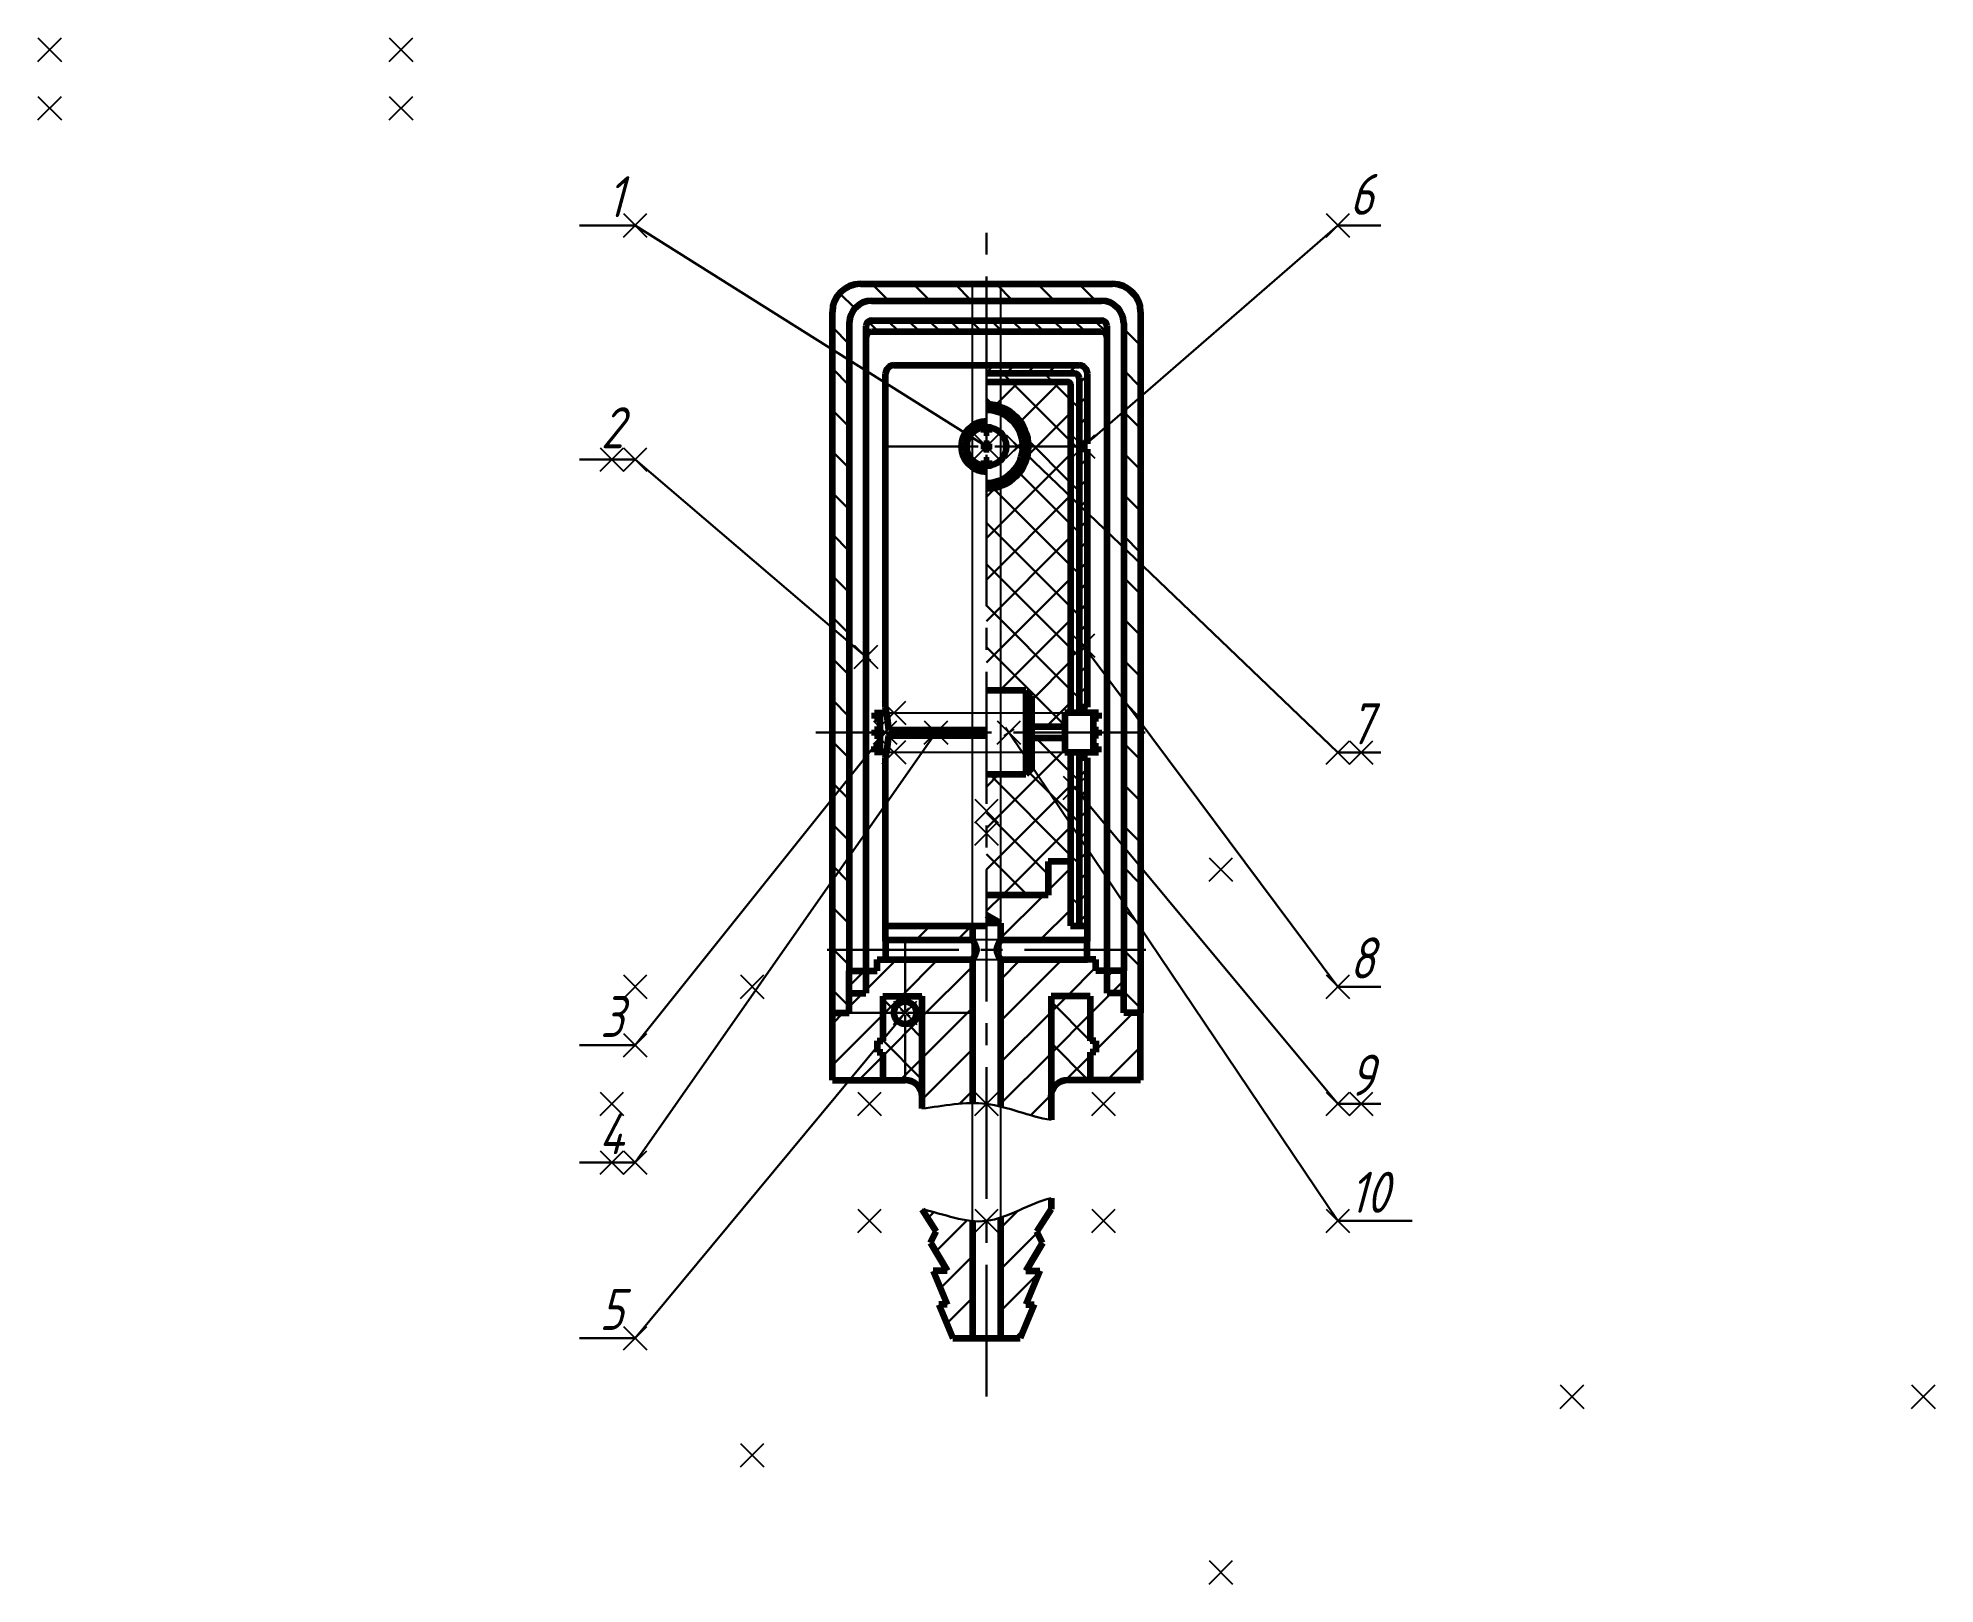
# Model space of a CAD drawing. Header units: inches. Extents: x -41 to 121, y -21 to 111.
import ezdxf
from ezdxf import colors
from ezdxf.entities.mleader import LeaderData, LeaderLine
from ezdxf.math import Vec2, Vec3

# ---------------------------------------------------------------- set-up
doc = ezdxf.new("R2010")
doc.units = ezdxf.units.IN
doc.header["$MEASUREMENT"] = 0
doc.header["$PDMODE"] = 3
doc.header["$PDSIZE"] = -2
doc.linetypes.add('CENTER2', pattern=[1.125, 0.75, -0.125, 0.125, -0.125])
doc.layers.add('Layer2', color=2, linetype='Continuous', plot=False)
doc.layers.add('Layer3', color=3, linetype='Continuous', plot=False)
doc.layers.add('Layer4', color=4, linetype='Continuous', lineweight=30)
doc.layers.add('Layer5', color=6, linetype='Continuous', lineweight=90)
doc.styles.add('style1', font='gost.shx', dxfattribs={"oblique": 15, "height": 3.5})

# ---------------------------------------------------------------- blocks, each defined once
blk = doc.blocks.new('*U19')
at = {"layer": 'Layer4', "color": 0, "linetype": 'CENTER2', "ltscale": 15, "transparency": 16777216}
for p, q in [((0, 0.19), (0, 5.96)), ((-5.96, 0), (-0.19, 0)), ((0.19, 0), (5.96, 0)), ((0, -5.96), (0, -0.19))]:
    blk.add_line(p, q, dxfattribs=at)
at = {"layer": 'Layer4', "color": 0, "linetype": 'Continuous', "ltscale": 15, "transparency": 16777216}
for p, q in [((-0.1, 0), (0.1, 0)), ((0, -0.1), (0, 0.1))]:
    blk.add_line(p, q, dxfattribs=at)
blk = doc.blocks.new('*U20')
at = {"layer": 'Layer4', "color": 0, "linetype": 'CENTER2', "ltscale": 15, "transparency": 16777216}
for p, q in [((0, 0.72), (0, 8.59)), ((-8.59, 0), (-0.72, 0)), ((0.72, 0), (8.59, 0)), ((0, -8.59), (0, -0.72))]:
    blk.add_line(p, q, dxfattribs=at)
at = {"layer": 'Layer4', "color": 0, "linetype": 'Continuous', "ltscale": 15, "transparency": 16777216}
for p, q in [((-0.36, 0), (0.36, 0)), ((0, -0.36), (0, 0.36))]:
    blk.add_line(p, q, dxfattribs=at)
blk = doc.blocks.new('*U21')
at = {"layer": 'Layer4', "color": 0, "linetype": 'CENTER2', "ltscale": 15, "transparency": 16777216}
blk.add_line((0, -50), (0, 50), dxfattribs=at)
blk = doc.blocks.new('*U22')
at = {"layer": 'Layer4', "color": 0, "linetype": 'CENTER2', "ltscale": 15, "transparency": 16777216}
blk.add_line((-14.57, 0), (14.57, 0), dxfattribs=at)
blk = doc.blocks.new('*U23')
at = {"layer": 'Layer4', "color": 0, "linetype": 'CENTER2', "ltscale": 15, "transparency": 16777216}
blk.add_line((-13.62, 0), (13.62, 0), dxfattribs=at)
blk = doc.blocks.new('108_121_120_119_117_116_113_75_45__33__26_1__22__18__Drawing1__201910110942\xa0— копия__201910111819\xa0— копия 11')
at = {"layer": 'Layer4'}
for p, q in [((-1.5, 0), (0.5, 0)), ((0, 0.5), (0, -0.5))]:
    blk.add_line(p, q, dxfattribs=at)

msp = doc.modelspace()

# ---------------------------------------------------------------- hatches: boundary and pattern name
at = {"layer": 'Layer4'}
h = msp.add_hatch(dxfattribs=at)
h.set_pattern_fill('ANSI31', color=256, scale=20, angle=90)
h.paths.add_polyline_path([(28.27, 86.65, -0.414214), (30.19, 88.56), (49.81, 88.56, -0.414214), (51.73, 86.65), (51.73, 31.36), (51.73, 29.44), (51.73, 27.77), (53.16, 27.77), (53.16, 87.61, 0.414214), (50.77, 90), (29.23, 90, 0.414214), (26.84, 87.61), (26.84, 27.77), (28.27, 27.77), (28.27, 29.44), (28.27, 31.36)])
h = msp.add_hatch(dxfattribs=at)
h.set_pattern_fill('ANSI31', color=256, scale=10, angle=90)
h.paths.add_polyline_path([(49.81, 85.93, -0.414214), (50.29, 85.45), (50.29, 86.41, 0.414214), (49.81, 86.89), (30.19, 86.89, 0.414214), (29.71, 86.41), (29.71, 85.45, -0.414214), (30.19, 85.93)])
h = msp.add_hatch(dxfattribs=at)
h.set_pattern_fill('ANSI31', color=256, scale=10)
h.paths.add_polyline_path([(48.62, 82.34, 0.414214), (47.9, 83.06), (40, 83.06), (40, 82.34), (47.54, 82.34, -0.414214), (47.9, 81.98), (47.9, 76.36), (48.62, 76.36)])
h.paths.add_polyline_path([(48.62, 75.88), (47.9, 75.88), (47.9, 53.86), (48.62, 53.86)])
h.paths.add_polyline_path([(48.62, 49.55), (47.9, 49.55), (47.9, 35.19), (48.62, 35.19)])
h = msp.add_hatch(dxfattribs=at)
h.set_pattern_fill('ANSI31', color=256, scale=20, angle=90)
h.paths.add_polyline_path([(47.9, 81.98, 0.414214), (47.54, 82.34), (40, 82.34), (40, 81.62), (47, 81.62, -0.414214), (47.18, 81.44), (47.18, 53.38), (47.9, 53.38)])
h.paths.add_polyline_path([(47.9, 50.03), (47.18, 50.03), (47.18, 35.19), (47.9, 35.19)])
h = msp.add_hatch(dxfattribs=at)
h.set_pattern_fill('ANSI37', color=256, scale=20)
h.paths.add_polyline_path([(47.18, 81.44, 0.414214), (47, 81.62), (40, 81.62), (40, 79.71, -1), (40, 72.53), (40, 55.29), (43.35, 55.29), (43.83, 54.81), (43.83, 52.18), (46.7, 52.18), (46.7, 53.38), (47.18, 53.38)])
h.paths.add_polyline_path([(47.18, 50.03), (46.7, 50.03), (46.7, 51.22), (43.83, 51.22), (43.83, 48.59), (43.35, 48.11), (40, 48.11), (40, 37.82), (45.27, 37.82), (45.27, 40.69), (47.18, 40.69)])
h = msp.add_hatch(dxfattribs=at)
h.set_pattern_fill('ANSI31', color=256, scale=20)
h.paths.add_polyline_path([(47.18, 40.69), (45.27, 40.69), (45.27, 37.82), (40, 37.82), (40, 36.12), (41.2, 35.43), (41.2, 33.99), (48.62, 33.99), (48.62, 35.19), (47.18, 35.19)])
h.paths.add_polyline_path([(38.8, 35.19), (31.38, 35.19), (31.38, 33.99), (38.8, 33.99)])
edge = h.paths.add_edge_path()
edge.add_line((38.8, 32.31), (31.38, 32.31))
edge.add_line((31.38, 32.31), (30.66, 32.31))
edge.add_line((30.66, 32.31), (30.66, 31.36))
edge.add_line((30.66, 31.36), (29.71, 31.36))
edge.add_line((29.71, 31.36), (29.71, 29.44))
edge.add_line((29.71, 29.44), (28.27, 29.44))
edge.add_line((28.27, 29.44), (28.27, 27.77))
edge.add_line((28.27, 27.77), (26.84, 27.77))
edge.add_line((26.84, 27.77), (26.84, 22.02))
edge.add_line((26.84, 22.02), (31.14, 22.02))
edge.add_line((31.14, 22.02), (31.14, 24.41))
edge.add_line((31.14, 24.41), (30.66, 24.41))
edge.add_line((30.66, 24.41), (30.66, 25.37))
edge.add_line((30.66, 25.37), (31.14, 25.37))
edge.add_line((31.14, 25.37), (31.14, 29.2))
edge.add_line((31.14, 29.2), (34.49, 29.2))
edge.add_line((34.49, 29.2), (34.49, 19.6))
edge.add_spline(control_points=[(34.49, 19.6), (35.93, 19.76), (37.37, 20.06), (38.8, 20.07)], knot_values=[1.449468, 1.449468, 1.449468, 1.449468, 1.880319, 1.880319, 1.880319, 1.880319], degree=3, periodic=0)
edge.add_line((38.8, 20.07), (38.8, 32.31))
edge = h.paths.add_edge_path()
edge.add_line((50.29, 31.36), (49.34, 31.36))
edge.add_line((49.34, 31.36), (49.34, 32.31))
edge.add_line((49.34, 32.31), (48.62, 32.31))
edge.add_line((48.62, 32.31), (41.2, 32.31))
edge.add_line((41.2, 32.31), (41.2, 19.77))
edge.add_spline(control_points=[(41.2, 19.77), (42.63, 19.42), (44.07, 18.84), (45.51, 18.64)], knot_values=[2.119681, 2.119681, 2.119681, 2.119681, 2.550532, 2.550532, 2.550532, 2.550532], degree=3, periodic=0)
edge.add_line((45.51, 18.64), (45.51, 29.2))
edge.add_line((45.51, 29.2), (48.86, 29.2))
edge.add_line((48.86, 29.2), (48.86, 25.37))
edge.add_line((48.86, 25.37), (49.34, 25.37))
edge.add_line((49.34, 25.37), (49.34, 24.41))
edge.add_line((49.34, 24.41), (48.86, 24.41))
edge.add_line((48.86, 24.41), (48.86, 22.02))
edge.add_line((48.86, 22.02), (53.16, 22.02))
edge.add_line((53.16, 22.02), (53.16, 27.77))
edge.add_line((53.16, 27.77), (51.73, 27.77))
edge.add_line((51.73, 27.77), (51.73, 29.44))
edge.add_line((51.73, 29.44), (50.29, 29.44))
edge.add_line((50.29, 29.44), (50.29, 31.36))
edge = h.paths.add_edge_path()
edge.add_line((44.31, 9.1), (45.51, 11.01))
edge.add_line((45.51, 11.01), (45.51, 11.94))
edge.add_spline(control_points=[(45.51, 11.94), (44.07, 11.63), (42.63, 10.76), (41.2, 10.28)], knot_values=[2.119681, 2.119681, 2.119681, 2.119681, 2.550532, 2.550532, 2.550532, 2.550532], degree=3, periodic=0)
edge.add_line((41.2, 10.28), (41.2, 0))
edge.add_line((41.2, 0), (42.87, 0))
edge.add_line((42.87, 0), (44.07, 2.87))
edge.add_line((44.07, 2.87), (43.35, 2.87))
edge.add_line((43.35, 2.87), (44.55, 5.74))
edge.add_line((44.55, 5.74), (43.35, 5.74))
edge.add_line((43.35, 5.74), (44.79, 8.14))
edge.add_line((44.79, 8.14), (44.31, 9.1))
edge = h.paths.add_edge_path()
edge.add_spline(control_points=[(38.8, 9.99), (37.37, 10.12), (35.95, 10.7), (34.52, 10.98)], knot_values=[1.45165, 1.45165, 1.45165, 1.45165, 1.880319, 1.880319, 1.880319, 1.880319], degree=3, periodic=0)
edge.add_line((34.52, 10.98), (35.69, 9.1))
edge.add_line((35.69, 9.1), (35.21, 8.14))
edge.add_line((35.21, 8.14), (36.65, 5.74))
edge.add_line((36.65, 5.74), (35.45, 5.74))
edge.add_line((35.45, 5.74), (36.65, 2.87))
edge.add_line((36.65, 2.87), (35.93, 2.87))
edge.add_line((35.93, 2.87), (37.13, 0))
edge.add_line((37.13, 0), (38.8, 0))
edge.add_line((38.8, 0), (38.8, 9.99))
h = msp.add_hatch(dxfattribs=at)
h.set_pattern_fill('ANSI31', color=256, scale=10)
h.paths.add_polyline_path([(29.71, 31.36), (28.27, 31.36), (28.27, 29.44), (29.71, 29.44)])
h.paths.add_polyline_path([(51.73, 31.36), (50.29, 31.36), (50.29, 29.44), (51.73, 29.44)])
h = msp.add_hatch(dxfattribs=at)
h.set_pattern_fill('ANSI37', color=256, scale=20)
h.paths.add_polyline_path([(31.14, 25.37), (30.66, 25.37), (30.66, 24.41), (31.14, 24.41), (31.14, 22.02), (33.06, 22.02, -0.414214), (34.49, 20.59), (34.49, 29.2), (31.14, 29.2)])
h.paths.add_polyline_path([(32.1, 27.77, -1), (34.02, 27.77, -1)], flags=16)
h.paths.add_polyline_path([(45.51, 20.59, -0.414214), (46.94, 22.02), (48.86, 22.02), (48.86, 24.41), (49.34, 24.41), (49.34, 25.37), (48.86, 25.37), (48.86, 29.2), (45.51, 29.2)])

# ---------------------------------------------------------------- linework, layer by layer
at = {"layer": 'Layer2'}
for p in [(-40, 110), (-10, 110), (-40, 105), (-10, 105), (10, 95), (70, 95), (40, 76.12), (42.69, 76.12), (48.26, 76.12), (8, 75), (10, 75), (48.26, 59.12), (29.71, 58.16), (32.1, 53.38), (31.35, 51.7), (35.69, 51.7), (41.91, 51.7), (32.1, 50.03), (70, 50), (72, 50), (47.54, 46.97), (40, 45), (40, 43.09), (60, 40), (10, 30), (20, 30), (70, 30), (33.06, 27.77), (10, 25), (8, 20), (30, 20), (40, 20), (50, 20), (70, 20), (72, 20), (8, 15), (10, 15), (30, 10), (40, 10), (50, 10), (70, 10), (10, 0), (90, -5), (120, -5), (20, -10), (60, -20)]:
    msp.add_point(p, dxfattribs=at)
at = {"layer": 'Layer3'}
for p, q in [((38.8, 0), (38.8, 90)), ((41.2, 90), (41.2, 0)), ((30.43, 53.38), (49.57, 53.38)), ((30.43, 50.03), (49.57, 50.03)), ((48.62, 33.99), (31.38, 33.99)), ((31.38, 32.31), (48.62, 32.31))]:
    msp.add_line(p, q, dxfattribs=at)
at = {"layer": 'Layer4'}
msp.add_open_spline([(34.49, 19.6), (36.33, 19.81), (40, 20.65), (43.67, 18.89), (45.51, 18.64)], degree=3, dxfattribs=at)
msp.add_open_spline([(34.52, 10.98), (36.34, 10.62), (40.01, 8.92), (43.67, 11.54), (45.51, 11.94)], degree=3, knots=[1.45165, 1.45165, 1.45165, 1.45165, 2, 2.550532, 2.550532, 2.550532, 2.550532], dxfattribs=at)
at = {"layer": 'Layer5'}
for p, q in [((29.23, 90), (50.77, 90)), ((26.84, 27.77), (26.84, 87.61)), ((30.19, 88.56), (49.81, 88.56)), ((53.16, 87.61), (53.16, 27.77)), ((28.27, 86.65), (28.27, 31.36)), ((29.71, 86.41), (29.71, 29.44)), ((30.19, 86.89), (49.81, 86.89)), ((30.19, 85.93), (49.81, 85.93)), ((50.29, 29.44), (50.29, 86.41)), ((51.73, 86.65), (51.73, 31.36)), ((32.1, 83.06), (47.9, 83.06)), ((31.38, 53.86), (31.38, 82.34)), ((47.54, 82.34), (40, 82.34)), ((47, 81.62), (40, 81.62)), ((47.18, 81.44), (47.18, 53.38)), ((47.9, 81.98), (47.9, 53.38)), ((48.62, 76.36), (48.62, 82.34)), ((39.76, 77.78), (39.76, 77.31)), ((40.24, 77.31), (40.24, 77.78)), ((39.76, 77.31), (40.24, 77.31)), ((40.24, 76.36), (39.76, 76.36)), ((39.76, 76.36), (39.76, 75.88)), ((40.24, 75.88), (40.24, 76.36)), ((48.62, 76.36), (47.9, 76.36)), ((39.76, 75.88), (40.24, 75.88)), ((40.24, 74.92), (39.76, 74.92)), ((39.76, 74.92), (39.76, 74.46)), ((40.24, 74.46), (40.24, 74.92)), ((48.62, 75.88), (47.9, 75.88)), ((48.62, 53.86), (48.62, 75.88)), ((43.35, 55.29), (40, 55.29)), ((43.35, 55.29), (43.83, 54.81)), ((43.35, 55.29), (43.35, 48.11)), ((43.83, 54.81), (43.83, 48.59)), ((48.62, 53.86), (47.9, 53.86)), ((30.43, 53.38), (30.43, 52.9)), ((30.43, 53.38), (31.47, 53.38)), ((30.43, 52.9), (30.9, 52.9)), ((30.9, 51.94), (30.43, 51.94)), ((30.43, 51.94), (30.43, 51.46)), ((30.9, 53.38), (30.9, 50.03)), ((31.65, 51.94), (40, 51.94)), ((46.7, 52.18), (43.83, 52.18)), ((49.57, 53.38), (46.7, 53.38)), ((46.7, 53.38), (46.7, 50.03)), ((49.1, 53.38), (49.1, 50.03)), ((49.57, 52.9), (49.1, 52.9)), ((49.1, 51.94), (49.57, 51.94)), ((49.57, 53.38), (49.57, 52.9)), ((49.57, 51.94), (49.57, 51.46)), ((30.43, 51.46), (30.9, 51.46)), ((30.43, 50.03), (30.43, 50.51)), ((30.43, 50.51), (30.9, 50.51)), ((31.65, 51.46), (40, 51.46)), ((46.7, 51.22), (43.83, 51.22)), ((49.57, 51.46), (49.1, 51.46)), ((49.57, 50.51), (49.1, 50.51)), ((49.57, 50.03), (49.57, 50.51)), ((31.47, 50.03), (30.43, 50.03)), ((31.38, 35.19), (31.38, 49.55)), ((46.7, 50.03), (49.57, 50.03)), ((47.18, 50.03), (47.18, 35.19)), ((47.9, 50.03), (47.9, 35.19)), ((48.62, 49.55), (47.9, 49.55)), ((48.62, 35.19), (48.62, 49.55)), ((43.35, 48.11), (40, 48.11)), ((43.83, 48.59), (43.35, 48.11)), ((45.27, 40.69), (45.27, 37.82)), ((47.18, 40.69), (45.27, 40.69)), ((45.27, 37.82), (40, 37.82)), ((41.2, 35.43), (40, 36.12)), ((31.38, 33.99), (31.38, 35.19)), ((31.38, 35.19), (40, 35.19)), ((38.8, 35.19), (38.8, 33.99)), ((41.2, 35.43), (40, 35.43)), ((41.2, 35.43), (41.2, 33.99)), ((47.18, 35.19), (48.62, 35.19)), ((48.62, 33.99), (48.62, 35.19)), ((31.38, 33.99), (38.8, 33.99)), ((41.2, 33.99), (48.62, 33.99)), ((28.27, 29.44), (28.27, 31.36)), ((28.27, 31.36), (29.71, 31.36)), ((29.71, 31.36), (30.66, 31.36)), ((30.66, 31.36), (30.66, 32.31)), ((30.66, 32.31), (31.38, 32.31)), ((31.38, 32.31), (38.8, 32.31)), ((38.8, 32.31), (38.8, 20.07)), ((41.2, 32.31), (48.62, 32.31)), ((41.2, 32.31), (41.2, 19.77)), ((49.34, 32.31), (48.62, 32.31)), ((49.34, 31.36), (49.34, 32.31)), ((50.29, 31.36), (49.34, 31.36)), ((51.73, 31.36), (50.29, 31.36)), ((51.73, 29.44), (51.73, 31.36)), ((28.27, 27.77), (28.27, 29.44)), ((28.27, 29.44), (29.71, 29.44)), ((31.14, 29.2), (34.49, 29.2)), ((31.14, 29.2), (31.14, 25.37)), ((34.49, 29.2), (34.49, 19.6)), ((48.86, 29.2), (45.51, 29.2)), ((45.51, 29.2), (45.51, 18.64)), ((48.86, 29.2), (48.86, 25.37)), ((51.73, 29.44), (50.29, 29.44)), ((51.73, 27.77), (51.73, 29.44)), ((26.84, 22.02), (26.84, 27.77)), ((26.84, 27.77), (28.27, 27.77)), ((53.16, 27.77), (51.73, 27.77)), ((53.16, 22.02), (53.16, 27.77)), ((30.66, 25.37), (30.66, 24.41)), ((30.66, 25.37), (31.14, 25.37)), ((30.66, 24.41), (31.14, 24.41)), ((31.14, 24.41), (31.14, 22.02)), ((49.34, 25.37), (48.86, 25.37)), ((48.86, 24.41), (48.86, 22.02)), ((49.34, 24.41), (48.86, 24.41)), ((49.34, 25.37), (49.34, 24.41)), ((26.84, 22.02), (33.06, 22.02)), ((53.16, 22.02), (46.94, 22.02)), ((45.51, 11.94), (45.51, 11.01)), ((34.52, 10.98), (35.69, 9.1)), ((38.8, 9.99), (38.8, 0)), ((41.2, 10.28), (41.2, 0)), ((45.51, 11.01), (44.31, 9.1)), ((35.21, 8.14), (35.69, 9.1)), ((35.21, 8.14), (36.65, 5.74)), ((44.79, 8.14), (43.35, 5.74)), ((44.79, 8.14), (44.31, 9.1)), ((36.65, 5.74), (35.45, 5.74)), ((35.45, 5.74), (36.65, 2.87)), ((43.35, 5.74), (44.55, 5.74)), ((44.55, 5.74), (43.35, 2.87)), ((36.65, 2.87), (35.93, 2.87)), ((35.93, 2.87), (37.13, 0)), ((44.07, 2.87), (42.87, 0)), ((43.35, 2.87), (44.07, 2.87)), ((37.13, 0), (42.87, 0))]:
    msp.add_line(p, q, dxfattribs=at)
for centre, radius in [((40, 76.12), 1.68), ((33.06, 27.77), 0.957)]:
    msp.add_circle(centre, radius, dxfattribs=at)
for centre, radius, start, end in [((29.23, 87.61), 2.39, 90, 180), ((50.77, 87.61), 2.39, 0, 90), ((30.19, 86.65), 1.91, 90, 180), ((49.81, 86.65), 1.91, 0, 90), ((30.19, 86.41), 0.479, 90, 180), ((30.19, 85.45), 0.479, 90, 180), ((49.81, 86.41), 0.479, 360, 90), ((49.81, 85.45), 0.479, 360, 90), ((32.1, 82.34), 0.718, 90, 180), ((47.9, 82.34), 0.718, 0, 90), ((47, 81.44), 0.18, 0, 90), ((47.54, 81.98), 0.359, 360, 90), ((40, 76.12), 3.59, 270, 90), ((40, 76.12), 2.15, 90, 270), ((40, 76.12), 3.11, 270, 90), ((33.06, 20.59), 1.44, 0, 90), ((46.94, 20.59), 1.44, 90, 180)]:
    msp.add_arc(centre, radius, start, end, dxfattribs=at)
for points in [[(31.65, 51.94), (31.63, 52.58), (31.5, 53.22), (31.38, 53.86)], [(32.28, 51.46), (32.28, 51.54), (32.28, 51.7), (32.28, 51.86), (32.28, 51.94)], [(31.38, 49.55), (31.5, 50.19), (31.63, 50.82), (31.65, 51.46)]]:
    msp.add_open_spline(points, degree=3, dxfattribs=at)
for points in [[(31.38, 32.31), (31.42, 33.15), (31.38, 33.99)], [(38.8, 33.99), (39.15, 33.15), (38.8, 32.31)], [(41.2, 33.99), (40.85, 33.15), (41.2, 32.31)], [(48.62, 32.31), (48.58, 33.15), (48.62, 33.99)]]:
    msp.add_spline(points, degree=3, dxfattribs=at)

# ---------------------------------------------------------------- block references
at = {"layer": 'Layer4', "linetype": 'CENTER2', "ltscale": 15}
for name, p in [('*U21', (40, 45)), ('*U22', (40, 51.7)), ('*U23', (40, 33.15)), ('*U19', (33.06, 27.77))]:
    msp.add_blockref(name, p, dxfattribs=at)
at = {"layer": 'Layer4', "linetype": 'CENTER2', "ltscale": 15, "rotation": 8.537736462515939e-07}
msp.add_blockref('*U20', (40, 76.12), dxfattribs=at)

# ---------------------------------------------------------------- leaders
at = {"layer": 'Layer4'}
ml = msp.add_multileader_mtext('Standard', dxfattribs=at)
ml.set_content(' 1', color=256, style='style1')
ml.set_leader_properties(color=256, linetype='ByLayer', lineweight=-1)
ml.set_arrow_properties(name='108_121_120_119_117_116_113_75_45__33__26_1__22__18__Drawing1__201910110942\xa0— копия__201910111819\xa0— копия 11')
ml.build(insert=Vec2(0, 0))
ml.multileader.update_dxf_attribs({"has_dogleg": 0, "text_left_attachment_type": 5, "text_right_attachment_type": 5, "dogleg_length": 0, "arrow_head_size": 1})
ctx = ml.context
ctx.base_point, ctx.char_height, ctx.arrow_head_size, ctx.landing_gap_size, ctx.plane_origin = Vec3(4.26, 95), 3.5, 1, 1, Vec3(40, 76.12)
ctx.left_attachment, ctx.right_attachment, ctx.text_align_type = 5, 5, 2
notes = []
notes.append((ctx, [(0, (1, 1, 0), (10, 95), (-1, 0), 0, [(0, [(40, 76.12)], 0, [])])]))
ctx.mtext.insert, ctx.mtext.alignment, ctx.mtext.flow_direction = Vec3(9, 99.2), 3, 5
ml = msp.add_multileader_mtext('Standard', dxfattribs=at)
ml.set_content('6', color=256, style='style1')
ml.set_leader_properties(color=256, linetype='ByLayer', lineweight=-1)
ml.set_arrow_properties(name='108_121_120_119_117_116_113_75_45__33__26_1__22__18__Drawing1__201910110942\xa0— копия__201910111819\xa0— копия 11')
ml.build(insert=Vec2(0, 0))
ml.multileader.update_dxf_attribs({"has_dogleg": 0, "text_left_attachment_type": 5, "text_right_attachment_type": 5, "dogleg_length": 0, "arrow_head_size": 1})
ctx = ml.context
ctx.base_point, ctx.char_height, ctx.arrow_head_size, ctx.landing_gap_size, ctx.plane_origin = Vec3(70, 95), 3.5, 1, 1, Vec3(48.26, 76.12)
ctx.left_attachment, ctx.right_attachment = 5, 5
notes.append((ctx, [(0, (1, 1, 0), (70, 95), (1, 0), 0, [(0, [(48.26, 76.12)], 0, [])])]))
ctx.mtext.insert, ctx.mtext.flow_direction = Vec3(71, 99.4), 5
ml = msp.add_multileader_mtext('Standard', dxfattribs=at)
ml.set_content(' 2', color=256, style='style1')
ml.set_leader_properties(color=256, linetype='ByLayer', lineweight=-1)
ml.set_arrow_properties(name='108_121_120_119_117_116_113_75_45__33__26_1__22__18__Drawing1__201910110942\xa0— копия__201910111819\xa0— копия 11')
ml.build(insert=Vec2(0, 0))
ml.multileader.update_dxf_attribs({"has_dogleg": 0, "text_left_attachment_type": 5, "text_right_attachment_type": 5, "dogleg_length": 0, "arrow_head_size": 1})
ctx = ml.context
ctx.base_point, ctx.char_height, ctx.arrow_head_size, ctx.landing_gap_size, ctx.plane_origin = Vec3(3.43, 75), 3.5, 1, 1, Vec3(29.71, 58.16)
ctx.left_attachment, ctx.right_attachment, ctx.text_align_type = 5, 5, 2
notes.append((ctx, [(0, (1, 1, 0), (10, 75), (-1, 0), 0, [(0, [(29.71, 58.16)], 0, [])])]))
ctx.mtext.insert, ctx.mtext.alignment, ctx.mtext.flow_direction = Vec3(9, 79.47), 3, 5
ml = msp.add_multileader_mtext('Standard', dxfattribs=at)
ml.set_content('7', color=256, style='style1')
ml.set_leader_properties(color=256, linetype='ByLayer', lineweight=-1)
ml.set_arrow_properties(name='108_121_120_119_117_116_113_75_45__33__26_1__22__18__Drawing1__201910110942\xa0— копия__201910111819\xa0— копия 11')
ml.build(insert=Vec2(0, 0))
ml.multileader.update_dxf_attribs({"has_dogleg": 0, "text_left_attachment_type": 5, "text_right_attachment_type": 5, "dogleg_length": 0, "arrow_head_size": 1})
ctx = ml.context
ctx.base_point, ctx.char_height, ctx.arrow_head_size, ctx.landing_gap_size, ctx.plane_origin = Vec3(70, 50), 3.5, 1, 1, Vec3(42.69, 76.12)
ctx.left_attachment, ctx.right_attachment = 5, 5
notes.append((ctx, [(0, (1, 1, 0), (70, 50), (1, 0), 0, [(0, [(42.69, 76.12)], 0, [])])]))
ctx.mtext.insert, ctx.mtext.flow_direction = Vec3(71, 54.2), 5
ml = msp.add_multileader_mtext('Standard', dxfattribs=at)
ml.set_content('8', color=256, style='style1')
ml.set_leader_properties(color=256, linetype='ByLayer', lineweight=-1)
ml.set_arrow_properties(name='108_121_120_119_117_116_113_75_45__33__26_1__22__18__Drawing1__201910110942\xa0— копия__201910111819\xa0— копия 11')
ml.build(insert=Vec2(0, 0))
ml.multileader.update_dxf_attribs({"has_dogleg": 0, "text_left_attachment_type": 5, "text_right_attachment_type": 5, "dogleg_length": 0, "arrow_head_size": 1})
ctx = ml.context
ctx.base_point, ctx.char_height, ctx.arrow_head_size, ctx.landing_gap_size, ctx.plane_origin = Vec3(70, 30), 3.5, 1, 1, Vec3(48.26, 59.12)
ctx.left_attachment, ctx.right_attachment = 5, 5
notes.append((ctx, [(0, (1, 1, 0), (70, 30), (1, 0), 0, [(0, [(48.26, 59.12)], 0, [])])]))
ctx.mtext.insert, ctx.mtext.flow_direction = Vec3(71, 34.2), 5
ml = msp.add_multileader_mtext('Standard', dxfattribs=at)
ml.set_content(' 4', color=256, style='style1')
ml.set_leader_properties(color=256, linetype='ByLayer', lineweight=-1)
ml.set_arrow_properties(name='108_121_120_119_117_116_113_75_45__33__26_1__22__18__Drawing1__201910110942\xa0— копия__201910111819\xa0— копия 11')
ml.build(insert=Vec2(0, 0))
ml.multileader.update_dxf_attribs({"has_dogleg": 0, "text_left_attachment_type": 5, "text_right_attachment_type": 5, "dogleg_length": 0, "arrow_head_size": 1})
ctx = ml.context
ctx.base_point, ctx.char_height, ctx.arrow_head_size, ctx.landing_gap_size, ctx.plane_origin = Vec3(3.92, 15), 3.5, 1, 1, Vec3(35.69, 51.7)
ctx.left_attachment, ctx.right_attachment, ctx.text_align_type = 5, 5, 2
notes.append((ctx, [(0, (1, 1, 0), (10, 15), (-1, 0), 0, [(0, [(35.69, 51.7)], 0, [])])]))
ctx.mtext.insert, ctx.mtext.alignment, ctx.mtext.flow_direction = Vec3(9, 19.2), 3, 5
ml = msp.add_multileader_mtext('Standard', dxfattribs=at)
ml.set_content(' 3', color=256, style='style1')
ml.set_leader_properties(color=256, linetype='ByLayer', lineweight=-1)
ml.set_arrow_properties(name='108_121_120_119_117_116_113_75_45__33__26_1__22__18__Drawing1__201910110942\xa0— копия__201910111819\xa0— копия 11')
ml.build(insert=Vec2(0, 0))
ml.multileader.update_dxf_attribs({"has_dogleg": 0, "text_left_attachment_type": 5, "text_right_attachment_type": 5, "dogleg_length": 0, "arrow_head_size": 1})
ctx = ml.context
ctx.base_point, ctx.char_height, ctx.arrow_head_size, ctx.landing_gap_size, ctx.plane_origin = Vec3(3.56, 25), 3.5, 1, 1, Vec3(31.35, 51.7)
ctx.left_attachment, ctx.right_attachment, ctx.text_align_type = 5, 5, 2
notes.append((ctx, [(0, (1, 1, 0), (10, 25), (-1, 0), 0, [(0, [(31.35, 51.7)], 0, [])])]))
ctx.mtext.insert, ctx.mtext.alignment, ctx.mtext.flow_direction = Vec3(9, 29.2), 3, 5
ml = msp.add_multileader_mtext('Standard', dxfattribs=at)
ml.set_content('10', color=256, style='style1')
ml.set_leader_properties(color=256, linetype='ByLayer', lineweight=-1)
ml.set_arrow_properties(name='108_121_120_119_117_116_113_75_45__33__26_1__22__18__Drawing1__201910110942\xa0— копия__201910111819\xa0— копия 11')
ml.build(insert=Vec2(0, 0))
ml.multileader.update_dxf_attribs({"has_dogleg": 0, "text_left_attachment_type": 5, "text_right_attachment_type": 5, "dogleg_length": 0, "arrow_head_size": 1})
ctx = ml.context
ctx.base_point, ctx.char_height, ctx.arrow_head_size, ctx.landing_gap_size, ctx.plane_origin = Vec3(70, 10), 3.5, 1, 1, Vec3(41.91, 51.7)
ctx.left_attachment, ctx.right_attachment = 5, 5
notes.append((ctx, [(0, (1, 1, 0), (70, 10), (1, 0), 0, [(0, [(41.91, 51.7)], 0, [])])]))
ctx.mtext.insert, ctx.mtext.flow_direction = Vec3(71, 14.2), 5
ml = msp.add_multileader_mtext('Standard', dxfattribs=at)
ml.set_content('9', color=256, style='style1')
ml.set_leader_properties(color=256, linetype='ByLayer', lineweight=-1)
ml.set_arrow_properties(name='108_121_120_119_117_116_113_75_45__33__26_1__22__18__Drawing1__201910110942\xa0— копия__201910111819\xa0— копия 11')
ml.build(insert=Vec2(0, 0))
ml.multileader.update_dxf_attribs({"has_dogleg": 0, "text_left_attachment_type": 5, "text_right_attachment_type": 5, "dogleg_length": 0, "arrow_head_size": 1})
ctx = ml.context
ctx.base_point, ctx.char_height, ctx.arrow_head_size, ctx.landing_gap_size, ctx.plane_origin = Vec3(70, 20), 3.5, 1, 1, Vec3(47.54, 46.97)
ctx.left_attachment, ctx.right_attachment = 5, 5
notes.append((ctx, [(0, (1, 1, 0), (70, 20), (1, 0), 0, [(0, [(47.54, 46.97)], 0, [])])]))
ctx.mtext.insert, ctx.mtext.flow_direction = Vec3(71, 24.2), 5
ml = msp.add_multileader_mtext('Standard', dxfattribs=at)
ml.set_content(' 5', color=256, style='style1')
ml.set_leader_properties(color=256, linetype='ByLayer', lineweight=-1)
ml.set_arrow_properties(name='108_121_120_119_117_116_113_75_45__33__26_1__22__18__Drawing1__201910110942\xa0— копия__201910111819\xa0— копия 11')
ml.build(insert=Vec2(0, 0))
ml.multileader.update_dxf_attribs({"has_dogleg": 0, "text_left_attachment_type": 5, "text_right_attachment_type": 5, "dogleg_length": 0, "arrow_head_size": 1})
ctx = ml.context
ctx.base_point, ctx.char_height, ctx.arrow_head_size, ctx.landing_gap_size, ctx.plane_origin = Vec3(3.56, 0), 3.5, 1, 1, Vec3(33.06, 27.77)
ctx.left_attachment, ctx.right_attachment, ctx.text_align_type = 5, 5, 2
notes.append((ctx, [(0, (1, 1, 0), (10, 0), (-1, 0), 0, [(0, [(33.06, 27.77)], 0, [])])]))
ctx.mtext.insert, ctx.mtext.alignment, ctx.mtext.flow_direction = Vec3(9, 4.2), 3, 5
for ctx, leaders in notes:
    for number, flags, end, landing, length, lines in leaders:
        leader = LeaderData()
        leader.index, (leader.has_last_leader_line, leader.has_dogleg_vector, leader.attachment_direction) = number, flags
        leader.last_leader_point, leader.dogleg_vector, leader.dogleg_length = Vec3(end), Vec3(landing), length
        for number, points, colour, breaks in lines:
            line = LeaderLine()
            line.index, line.vertices, line.color, line.breaks = number, Vec3.list(points), colors.encode_raw_color(colour), breaks
            leader.lines.append(line)
        ctx.leaders.append(leader)

doc.saveas('drawing.dxf')
